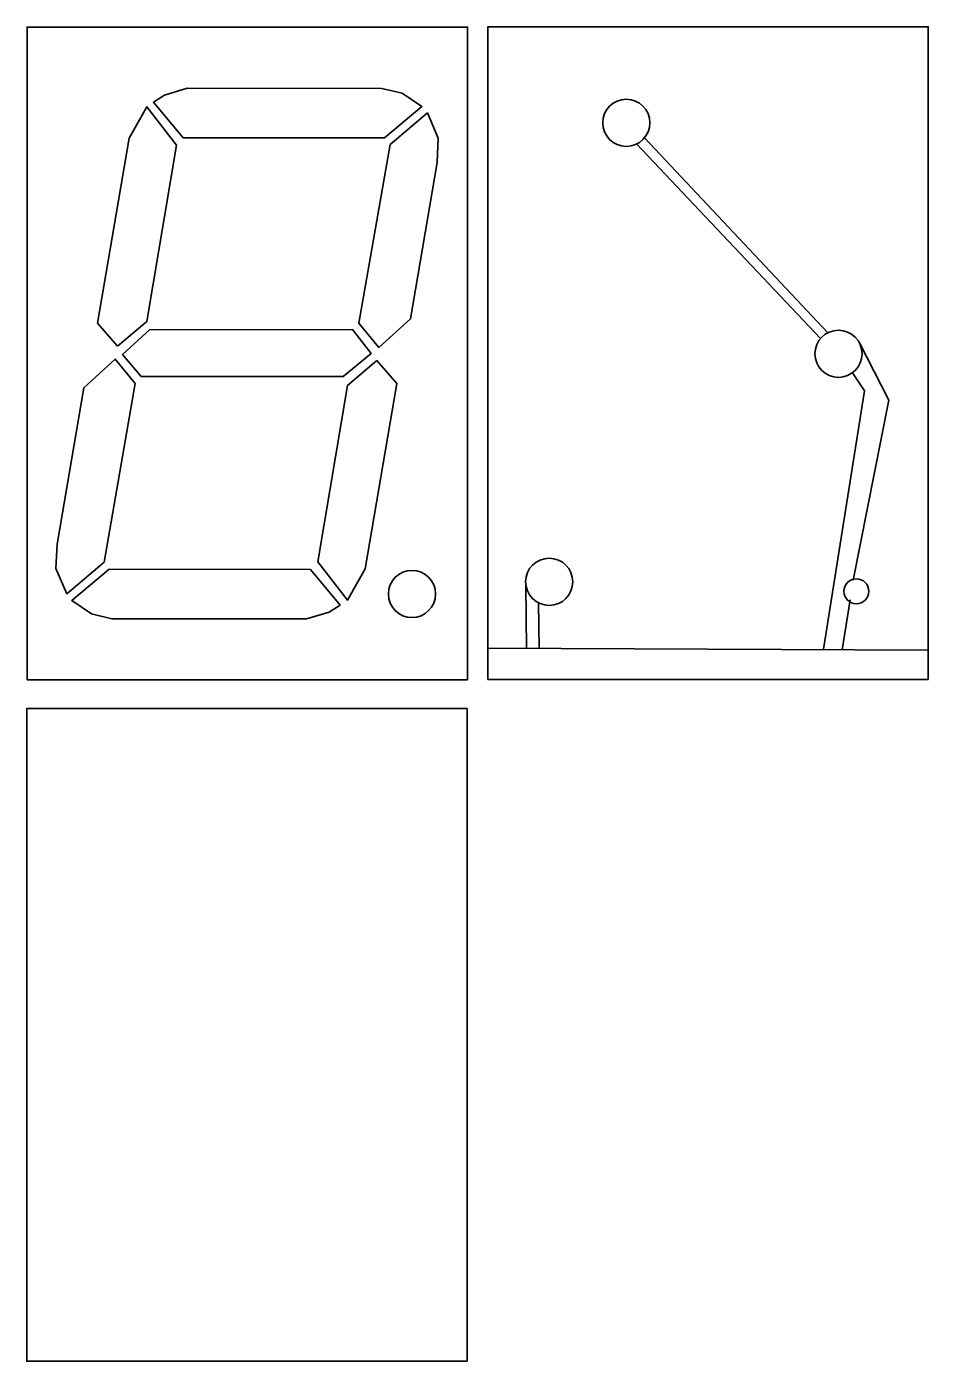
# Model space of a CAD drawing. Header units: inches. Extents: x 36 to 534, y -765 to -28.
import ezdxf

# ---------------------------------------------------------------- set-up
doc = ezdxf.new("R2010")
doc.units = ezdxf.units.IN
doc.header["$MEASUREMENT"] = 0
doc.layers.add('_U+0421_U+043B_U+043E_U+0439 1', color=7, linetype='Continuous')

msp = doc.modelspace()

# ---------------------------------------------------------------- linework, layer by layer
at = {"layer": '_U+0421_U+043B_U+043E_U+0439 1', "color": 13, "lineweight": 35, "true_color": 0xd14944}
for points in [[(279.46, -388.28), (36.22, -388.28), (36.22, -27.8), (279.46, -27.8), (279.46, -388.28)], [(533.97, -388.11), (290.73, -388.11), (290.73, -27.62), (533.97, -27.62), (533.97, -388.11)], [(124.56, -61.64), (232.16, -61.76), (243.33, -64.34), (254.26, -71.75), (233.57, -89.04), (122.44, -88.92), (106.1, -69.28), (112.09, -65.4), (124.56, -61.64)], [(86.18, -204.11), (75.13, -191.41), (92.53, -89.1), (102.41, -71.81), (118.78, -93.04), (102.29, -190.47), (86.18, -204.11)], [(257.32, -75.28), (236.73, -92.72), (219.46, -191.31), (230.51, -204.84), (247.88, -188.87), (262.7, -102.53), (263.32, -89.1), (257.32, -75.28)], [(210.76, -220.86), (99.22, -220.86), (88.91, -208.72), (103.74, -194.99), (215.93, -194.87), (226.28, -208.04), (210.76, -220.86)], [(495.9, -202.25), (512.19, -233.95)], [(58.1, -340.73), (78.7, -323.29), (95.96, -224.71), (84.91, -211.17), (67.54, -227.14), (52.72, -313.48), (52.1, -326.91), (58.1, -340.73)], [(229.33, -212.04), (240.39, -224.74), (222.98, -327.05), (213.11, -344.33), (196.73, -323.11), (213.22, -225.68), (229.33, -212.04)], [(492.02, -218.77), (498.67, -228.78)], [(476.06, -371.36), (498.67, -228.78)], [(512.19, -233.95), (492.55, -333.34)], [(190.58, -354.66), (82.98, -354.54), (71.81, -351.95), (60.87, -344.55), (81.57, -327.26), (192.69, -327.38), (209.04, -347.02), (203.04, -350.9), (190.58, -354.66)], [(311.67, -335.9), (311.99, -370.92)], [(318.64, -345.76), (319.04, -370.95)], [(490.72, -344.16), (486.47, -371.68)], [(533.97, -371.89), (290.73, -370.83)], [(279.21, -764.64), (35.97, -764.64), (35.97, -404.16), (279.21, -404.16), (279.21, -764.64)]]:
    msp.add_lwpolyline(points, dxfattribs=at)
for points, knots in [([(380.18, -80.69), (380.18, -87.88), (374.35, -93.71), (367.15, -93.71), (359.96, -93.71), (354.13, -87.88), (354.13, -80.69), (354.13, -73.5), (359.96, -67.67), (367.15, -67.67), (374.35, -67.67), (380.18, -73.5), (380.18, -80.69)], [0, 0, 0, 0, 1, 1, 1, 2, 2, 2, 3, 3, 3, 4, 4, 4, 4]), ([(372.86, -92.4), (372.86, -92.4), (474.45, -199.79), (474.45, -199.79), (474.45, -199.79), (372.86, -92.4), (372.86, -92.4)], [0, 0, 0, 0, 1, 1, 1, 2, 2, 2, 2]), ([(377.19, -88.95), (377.19, -88.95), (478.47, -196.63), (478.47, -196.63), (478.47, -196.63), (377.19, -88.95), (377.19, -88.95)], [0, 0, 0, 0, 1, 1, 1, 2, 2, 2, 2]), ([(497.37, -208.25), (497.37, -215.44), (491.54, -221.27), (484.35, -221.27), (477.16, -221.27), (471.33, -215.44), (471.33, -208.25), (471.33, -201.06), (477.16, -195.23), (484.35, -195.23), (491.54, -195.23), (497.37, -201.06), (497.37, -208.25)], [0, 0, 0, 0, 1, 1, 1, 2, 2, 2, 3, 3, 3, 4, 4, 4, 4]), ([(337.59, -334.16), (337.59, -341.35), (331.76, -347.19), (324.57, -347.19), (317.38, -347.19), (311.55, -341.35), (311.55, -334.16), (311.55, -326.97), (317.38, -321.14), (324.57, -321.14), (331.76, -321.14), (337.59, -326.97), (337.59, -334.16)], [0, 0, 0, 0, 1, 1, 1, 2, 2, 2, 3, 3, 3, 4, 4, 4, 4]), ([(261.79, -340.89), (261.79, -348.08), (255.96, -353.92), (248.77, -353.92), (241.57, -353.92), (235.74, -348.08), (235.74, -340.89), (235.74, -333.7), (241.57, -327.87), (248.77, -327.87), (255.96, -327.87), (261.79, -333.7), (261.79, -340.89)], [0, 0, 0, 0, 1, 1, 1, 2, 2, 2, 3, 3, 3, 4, 4, 4, 4]), ([(487.36, -339.37), (487.36, -335.57), (490.44, -332.49), (494.24, -332.49), (498.04, -332.49), (501.12, -335.57), (501.12, -339.37), (501.12, -343.17), (498.04, -346.25), (494.24, -346.25), (490.44, -346.25), (487.36, -343.17), (487.36, -339.37)], [0, 0, 0, 0, 1, 1, 1, 2, 2, 2, 3, 3, 3, 4, 4, 4, 4])]:
    msp.add_open_spline(points, degree=3, knots=knots, dxfattribs=at)

doc.saveas('drawing.dxf')
